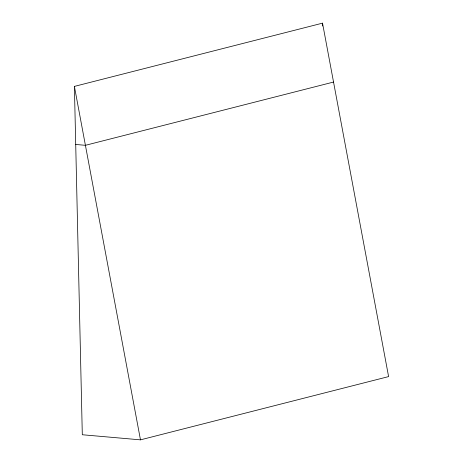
<?xml version="1.0" encoding="UTF-8"?>
<svg xmlns="http://www.w3.org/2000/svg" width="463" height="463" viewBox="0 0 463 463"><rect width="100%" height="100%" fill="white"/><g stroke="black" fill="none" stroke-linecap="round" stroke-linejoin="round"><path stroke-width="0.69" d="M74.398 86.402L322.526 23.15L388.602 376.598L140.474 439.85L82.304 434.745L74.398 86.402L140.474 439.85M333.539 82.055L85.412 145.313L75.718 144.462M322.526 23.15L322.589 26.015"/></g></svg>
